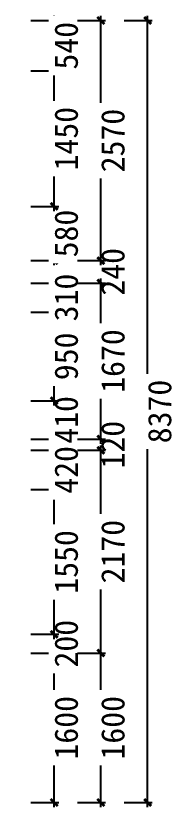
# Model space of a CAD drawing. Extents: x -74236 to 286982, y -14633 to 132816.
# Drawn here: x 80284 to 82007, y 105548 to 114018 of the extents above; entities that cross this region are included whole.
import ezdxf

# ---------------------------------------------------------------- set-up
doc = ezdxf.new("R2010")
doc.units = 0
doc.header["$LTSCALE"] = 10
doc.header["$MEASUREMENT"] = 0
doc.header["$PDSIZE"] = 5
doc.styles.add('宋体', font='')
doc.styles.get('宋体').set_extended_font_data('SimSun')
doc.dimstyles.new('1-50 顶面', dxfattribs={"dimscale": 50, "dimtxt": 2.8, "dimasz": 1.5, "dimexe": 1, "dimexo": 1, "dimgap": 0.1, "dimtad": 1, "dimdec": 0, "dimzin": 0, "dimdsep": 46, "dimtxsty": '宋体', "dimblk": 'ARCHTICK', "dimcen": 0, "dimdle": 1, "dimclrd": 8, "dimclre": 8, "dimclrt": 43, "dimadec": 0, "dimazin": 0, "dimtfac": 1, "dimtdec": 0, "dimtix": 1, "dimtmove": 1, "dimatfit": 0, "dimldrblk": 'BOXFILLED', "dimfxl": 5, "dimfxlon": 1, "dimtfill": 1, "dimtolj": 1, "dimtzin": 0, "dimlwd": -1, "dimlwe": -1, "dimarcsym": 1})

# ---------------------------------------------------------------- blocks, each defined once
blk = doc.blocks.new('_ArchTick')
at = {"color": 0, "linetype": 'ByBlock', "const_width": 0.4}
blk.add_lwpolyline([(-0.5, -0.5), (0.5, 0.5)], dxfattribs=at)
blk = doc.blocks.new('*D268')
at = {"color": 8, "transparency": 16777216}
for p, q in [((80693.5, 105548), (80693.5, 107248)), ((80443.5, 107198), (80743.5, 107198)), ((80443.5, 105598), (80743.5, 105598))]:
    blk.add_line(p, q, dxfattribs=at)
at = {"layer": 'Defpoints', "color": 0, "transparency": 16777216}
for p in [(80284, 107198), (80693.5, 107198), (80284, 105598)]:
    blk.add_point(p, dxfattribs=at)
at = {"color": 8, "transparency": 16777216, "xscale": 75, "yscale": 75, "zscale": 75}
for p, rotation in [((80693.5, 107198), 90), ((80693.5, 105598), 270)]:
    blk.add_blockref('_ArchTick', p, dxfattribs=dict(at, rotation=rotation))
at = {"color": 43, "transparency": 16777216, "insert": (80823.5, 106398), "char_height": 250, "attachment_point": 5, "rotation": 90, "style": '宋体', "bg_fill": 3, "box_fill_scale": 1.25, "bg_fill_color": 256, "bg_fill_true_color": 13158600, "bg_fill_transparency": 0}
blk.add_mtext('\\A1;1600', dxfattribs=at)
blk = doc.blocks.new('_BoxFilled')
at = {"color": 0, "linetype": 'ByBlock', "lineweight": -2}
blk.add_line((-0.5, 0), (-1, 0), dxfattribs=at)
at = {"color": 0, "linetype": 'ByBlock'}
blk.add_solid([(-0.5, 0.5), (0.5, 0.5), (-0.5, -0.5), (0.5, -0.5)], dxfattribs=at)
blk = doc.blocks.new('*D269')
at = {"color": 8, "transparency": 16777216}
for p, q in [((80693.5, 107398), (80693.5, 107473)), ((80443.5, 107398), (80743.5, 107398)), ((80693.5, 107198), (80693.5, 107398)), ((80443.5, 107198), (80743.5, 107198)), ((80693.5, 107198), (80693.5, 107123))]:
    blk.add_line(p, q, dxfattribs=at)
at = {"layer": 'Defpoints', "color": 0, "transparency": 16777216}
for p in [(80284, 107398), (80284, 107198)]:
    blk.add_point(p, dxfattribs=at)
at = {"color": 8, "transparency": 16777216, "xscale": 75, "yscale": 75, "zscale": 75}
for p, rotation in [((80693.5, 107398), 270), ((80693.5, 107198), 90)]:
    blk.add_blockref('_ArchTick', p, dxfattribs=dict(at, rotation=rotation))
at = {"color": 43, "transparency": 16777216, "insert": (80823.5, 107298), "char_height": 250, "attachment_point": 5, "rotation": 90, "style": '宋体', "bg_fill": 3, "box_fill_scale": 1.25, "bg_fill_color": 256, "bg_fill_true_color": 13158600, "bg_fill_transparency": 0}
blk.add_mtext('\\A1;200', dxfattribs=at)
at = {"layer": 'Defpoints', "color": 0, "transparency": 16777216}
blk.add_point((80693.5, 107398), dxfattribs=at)
blk = doc.blocks.new('*D270')
at = {"color": 8, "transparency": 16777216}
for p, q in [((80443.5, 108948), (80743.5, 108948)), ((80693.5, 107348), (80693.5, 108998)), ((80443.5, 107398), (80743.5, 107398))]:
    blk.add_line(p, q, dxfattribs=at)
at = {"layer": 'Defpoints', "color": 0, "transparency": 16777216}
for p in [(80284, 108948), (80693.5, 108948), (80284, 107398)]:
    blk.add_point(p, dxfattribs=at)
at = {"color": 8, "transparency": 16777216, "xscale": 75, "yscale": 75, "zscale": 75}
for p, rotation in [((80693.5, 108948), 90), ((80693.5, 107398), 270)]:
    blk.add_blockref('_ArchTick', p, dxfattribs=dict(at, rotation=rotation))
at = {"color": 43, "transparency": 16777216, "insert": (80823.5, 108173), "char_height": 250, "attachment_point": 5, "rotation": 90, "style": '宋体', "bg_fill": 3, "box_fill_scale": 1.25, "bg_fill_color": 256, "bg_fill_true_color": 13158600, "bg_fill_transparency": 0}
blk.add_mtext('\\A1;1550', dxfattribs=at)
blk = doc.blocks.new('*D271')
at = {"color": 8, "transparency": 16777216}
for p, q in [((80693.5, 109368), (80693.5, 109443)), ((80443.5, 109368), (80743.5, 109368)), ((80693.5, 108948), (80693.5, 109368)), ((80443.5, 108948), (80743.5, 108948)), ((80693.5, 108948), (80693.5, 108873))]:
    blk.add_line(p, q, dxfattribs=at)
at = {"layer": 'Defpoints', "color": 0, "transparency": 16777216}
for p in [(80284, 109368), (80284, 108948)]:
    blk.add_point(p, dxfattribs=at)
at = {"color": 8, "transparency": 16777216, "xscale": 75, "yscale": 75, "zscale": 75}
for p, rotation in [((80693.5, 109368), 270), ((80693.5, 108948), 90)]:
    blk.add_blockref('_ArchTick', p, dxfattribs=dict(at, rotation=rotation))
at = {"color": 43, "transparency": 16777216, "insert": (80823.5, 109158), "char_height": 250, "attachment_point": 5, "rotation": 90, "style": '宋体', "bg_fill": 3, "box_fill_scale": 1.25, "bg_fill_color": 256, "bg_fill_true_color": 13158600, "bg_fill_transparency": 0}
blk.add_mtext('\\A1;420', dxfattribs=at)
at = {"layer": 'Defpoints', "color": 0, "transparency": 16777216}
blk.add_point((80693.5, 109368), dxfattribs=at)
blk = doc.blocks.new('*D272')
at = {"color": 8, "transparency": 16777216}
for p, q in [((81192, 109488), (81192, 109563)), ((80942, 109488), (81242, 109488)), ((81192, 109368), (81192, 109488)), ((80942, 109368), (81242, 109368)), ((81192, 109368), (81192, 109293))]:
    blk.add_line(p, q, dxfattribs=at)
at = {"layer": 'Defpoints', "color": 0, "transparency": 16777216}
for p in [(80284, 109488), (80284, 109368)]:
    blk.add_point(p, dxfattribs=at)
at = {"color": 8, "transparency": 16777216, "xscale": 75, "yscale": 75, "zscale": 75}
for p, rotation in [((81192, 109488), 270), ((81192, 109368), 90)]:
    blk.add_blockref('_ArchTick', p, dxfattribs=dict(at, rotation=rotation))
at = {"color": 43, "transparency": 16777216, "insert": (81322, 109428), "char_height": 250, "attachment_point": 5, "rotation": 90, "style": '宋体', "bg_fill": 3, "box_fill_scale": 1.25, "bg_fill_color": 256, "bg_fill_true_color": 13158600, "bg_fill_transparency": 0}
blk.add_mtext('\\A1;120', dxfattribs=at)
at = {"layer": 'Defpoints', "color": 0, "transparency": 16777216}
blk.add_point((81192, 109488), dxfattribs=at)
blk = doc.blocks.new('*D273')
at = {"color": 8, "transparency": 16777216}
for p, q in [((80693.5, 109898), (80693.5, 109973)), ((80443.5, 109898), (80743.5, 109898)), ((80693.5, 109488), (80693.5, 109898)), ((80443.5, 109488), (80743.5, 109488)), ((80693.5, 109488), (80693.5, 109413))]:
    blk.add_line(p, q, dxfattribs=at)
at = {"layer": 'Defpoints', "color": 0, "transparency": 16777216}
for p in [(80284, 109898), (80284, 109488)]:
    blk.add_point(p, dxfattribs=at)
at = {"color": 8, "transparency": 16777216, "xscale": 75, "yscale": 75, "zscale": 75}
for p, rotation in [((80693.5, 109898), 270), ((80693.5, 109488), 90)]:
    blk.add_blockref('_ArchTick', p, dxfattribs=dict(at, rotation=rotation))
at = {"color": 43, "transparency": 16777216, "insert": (80823.5, 109693), "char_height": 250, "attachment_point": 5, "rotation": 90, "style": '宋体', "bg_fill": 3, "box_fill_scale": 1.25, "bg_fill_color": 256, "bg_fill_true_color": 13158600, "bg_fill_transparency": 0}
blk.add_mtext('\\A1;410', dxfattribs=at)
at = {"layer": 'Defpoints', "color": 0, "transparency": 16777216}
blk.add_point((80693.5, 109898), dxfattribs=at)
blk = doc.blocks.new('*D274')
at = {"color": 8, "transparency": 16777216}
for p, q in [((80693.5, 109848), (80693.5, 110898)), ((80443.5, 110848), (80743.5, 110848)), ((80443.5, 109898), (80743.5, 109898))]:
    blk.add_line(p, q, dxfattribs=at)
at = {"layer": 'Defpoints', "color": 0, "transparency": 16777216}
for p in [(80284, 110848), (80693.5, 110848), (80284, 109898)]:
    blk.add_point(p, dxfattribs=at)
at = {"color": 8, "transparency": 16777216, "xscale": 75, "yscale": 75, "zscale": 75}
for p, rotation in [((80693.5, 110848), 90), ((80693.5, 109898), 270)]:
    blk.add_blockref('_ArchTick', p, dxfattribs=dict(at, rotation=rotation))
at = {"color": 43, "transparency": 16777216, "insert": (80823.5, 110373), "char_height": 250, "attachment_point": 5, "rotation": 90, "style": '宋体', "bg_fill": 3, "box_fill_scale": 1.25, "bg_fill_color": 256, "bg_fill_true_color": 13158600, "bg_fill_transparency": 0}
blk.add_mtext('\\A1;950', dxfattribs=at)
blk = doc.blocks.new('*D275')
at = {"color": 8, "transparency": 16777216}
for p, q in [((80693.5, 111158), (80693.5, 111233)), ((80443.5, 111158), (80743.5, 111158)), ((80693.5, 110848), (80693.5, 111158)), ((80443.5, 110848), (80743.5, 110848)), ((80693.5, 110848), (80693.5, 110773))]:
    blk.add_line(p, q, dxfattribs=at)
at = {"layer": 'Defpoints', "color": 0, "transparency": 16777216}
for p in [(80284, 111158), (80284, 110848)]:
    blk.add_point(p, dxfattribs=at)
at = {"color": 8, "transparency": 16777216, "xscale": 75, "yscale": 75, "zscale": 75}
for p, rotation in [((80693.5, 111158), 270), ((80693.5, 110848), 90)]:
    blk.add_blockref('_ArchTick', p, dxfattribs=dict(at, rotation=rotation))
at = {"color": 43, "transparency": 16777216, "insert": (80823.5, 111003), "char_height": 250, "attachment_point": 5, "rotation": 90, "style": '宋体', "bg_fill": 3, "box_fill_scale": 1.25, "bg_fill_color": 256, "bg_fill_true_color": 13158600, "bg_fill_transparency": 0}
blk.add_mtext('\\A1;310', dxfattribs=at)
at = {"layer": 'Defpoints', "color": 0, "transparency": 16777216}
blk.add_point((80693.5, 111158), dxfattribs=at)
blk = doc.blocks.new('*D276')
at = {"color": 8, "transparency": 16777216}
for p, q in [((81192, 111398), (81192, 111473)), ((80942, 111398), (81242, 111398)), ((81192, 111158), (81192, 111398)), ((80942, 111158), (81242, 111158)), ((81192, 111158), (81192, 111083))]:
    blk.add_line(p, q, dxfattribs=at)
at = {"layer": 'Defpoints', "color": 0, "transparency": 16777216}
for p in [(80284, 111398), (80284, 111158)]:
    blk.add_point(p, dxfattribs=at)
at = {"color": 8, "transparency": 16777216, "xscale": 75, "yscale": 75, "zscale": 75}
for p, rotation in [((81192, 111398), 270), ((81192, 111158), 90)]:
    blk.add_blockref('_ArchTick', p, dxfattribs=dict(at, rotation=rotation))
at = {"color": 43, "transparency": 16777216, "insert": (81322, 111278), "char_height": 250, "attachment_point": 5, "rotation": 90, "style": '宋体', "bg_fill": 3, "box_fill_scale": 1.25, "bg_fill_color": 256, "bg_fill_true_color": 13158600, "bg_fill_transparency": 0}
blk.add_mtext('\\A1;240', dxfattribs=at)
at = {"layer": 'Defpoints', "color": 0, "transparency": 16777216}
blk.add_point((81192, 111398), dxfattribs=at)
blk = doc.blocks.new('*D277')
at = {"color": 8, "transparency": 16777216}
for p, q in [((80443.5, 111978), (80743.5, 111978)), ((80693.5, 111348), (80693.5, 112028)), ((80443.5, 111398), (80743.5, 111398))]:
    blk.add_line(p, q, dxfattribs=at)
at = {"layer": 'Defpoints', "color": 0, "transparency": 16777216}
for p in [(80284, 111978), (80284, 111398)]:
    blk.add_point(p, dxfattribs=at)
at = {"color": 8, "transparency": 16777216, "xscale": 75, "yscale": 75, "zscale": 75}
for p, rotation in [((80693.5, 111978), 90), ((80693.5, 111398), 270)]:
    blk.add_blockref('_ArchTick', p, dxfattribs=dict(at, rotation=rotation))
at = {"color": 43, "transparency": 16777216, "insert": (80823.5, 111688), "char_height": 250, "attachment_point": 5, "rotation": 90, "style": '宋体', "bg_fill": 3, "box_fill_scale": 1.25, "bg_fill_color": 256, "bg_fill_true_color": 13158600, "bg_fill_transparency": 0}
blk.add_mtext('\\A1;580', dxfattribs=at)
at = {"layer": 'Defpoints', "color": 0, "transparency": 16777216}
blk.add_point((80693.5, 111978), dxfattribs=at)
blk = doc.blocks.new('*D278')
at = {"color": 8, "transparency": 16777216}
for p, q in [((80443.5, 113428), (80743.5, 113428)), ((80693.5, 111928), (80693.5, 113478)), ((80443.5, 111978), (80743.5, 111978))]:
    blk.add_line(p, q, dxfattribs=at)
at = {"layer": 'Defpoints', "color": 0, "transparency": 16777216}
for p in [(80284, 113428), (80693.5, 113428), (80284, 111978)]:
    blk.add_point(p, dxfattribs=at)
at = {"color": 8, "transparency": 16777216, "xscale": 75, "yscale": 75, "zscale": 75}
for p, rotation in [((80693.5, 113428), 90), ((80693.5, 111978), 270)]:
    blk.add_blockref('_ArchTick', p, dxfattribs=dict(at, rotation=rotation))
at = {"color": 43, "transparency": 16777216, "insert": (80823.5, 112703), "char_height": 250, "attachment_point": 5, "rotation": 90, "style": '宋体', "bg_fill": 3, "box_fill_scale": 1.25, "bg_fill_color": 256, "bg_fill_true_color": 13158600, "bg_fill_transparency": 0}
blk.add_mtext('\\A1;1450', dxfattribs=at)
blk = doc.blocks.new('*D279')
at = {"color": 8, "transparency": 16777216}
for p, q in [((80693.5, 113378), (80693.5, 114018)), ((80443.5, 113968), (80743.5, 113968)), ((80443.5, 113428), (80743.5, 113428))]:
    blk.add_line(p, q, dxfattribs=at)
at = {"layer": 'Defpoints', "color": 0, "transparency": 16777216}
for p in [(80284, 113968), (80284, 113428)]:
    blk.add_point(p, dxfattribs=at)
at = {"color": 8, "transparency": 16777216, "xscale": 75, "yscale": 75, "zscale": 75}
for p, rotation in [((80693.5, 113968), 90), ((80693.5, 113428), 270)]:
    blk.add_blockref('_ArchTick', p, dxfattribs=dict(at, rotation=rotation))
at = {"color": 43, "transparency": 16777216, "insert": (80823.5, 113698), "char_height": 250, "attachment_point": 5, "rotation": 90, "style": '宋体', "bg_fill": 3, "box_fill_scale": 1.25, "bg_fill_color": 256, "bg_fill_true_color": 13158600, "bg_fill_transparency": 0}
blk.add_mtext('\\A1;540', dxfattribs=at)
at = {"layer": 'Defpoints', "color": 0, "transparency": 16777216}
blk.add_point((80693.5, 113968), dxfattribs=at)
blk = doc.blocks.new('*D296')
at = {"color": 8, "transparency": 16777216}
for p, q in [((81192, 105548), (81192, 107248)), ((80942, 107198), (81242, 107198)), ((80942, 105598), (81242, 105598))]:
    blk.add_line(p, q, dxfattribs=at)
at = {"layer": 'Defpoints', "color": 0, "transparency": 16777216}
for p in [(80284, 107198), (81192, 107198), (80284, 105598)]:
    blk.add_point(p, dxfattribs=at)
at = {"color": 8, "transparency": 16777216, "xscale": 75, "yscale": 75, "zscale": 75}
for p, rotation in [((81192, 107198), 90), ((81192, 105598), 270)]:
    blk.add_blockref('_ArchTick', p, dxfattribs=dict(at, rotation=rotation))
at = {"color": 43, "transparency": 16777216, "insert": (81322, 106398), "char_height": 250, "attachment_point": 5, "rotation": 90, "style": '宋体', "bg_fill": 3, "box_fill_scale": 1.25, "bg_fill_color": 256, "bg_fill_true_color": 13158600, "bg_fill_transparency": 0}
blk.add_mtext('\\A1;1600', dxfattribs=at)
blk = doc.blocks.new('*D297')
at = {"color": 8, "transparency": 16777216}
for p, q in [((80942, 109368), (81242, 109368)), ((81192, 107148), (81192, 109418)), ((80942, 107198), (81242, 107198))]:
    blk.add_line(p, q, dxfattribs=at)
at = {"layer": 'Defpoints', "color": 0, "transparency": 16777216}
for p in [(80284, 109368), (81192, 109368), (80284, 107198)]:
    blk.add_point(p, dxfattribs=at)
at = {"color": 8, "transparency": 16777216, "xscale": 75, "yscale": 75, "zscale": 75}
for p, rotation in [((81192, 109368), 90), ((81192, 107198), 270)]:
    blk.add_blockref('_ArchTick', p, dxfattribs=dict(at, rotation=rotation))
at = {"color": 43, "transparency": 16777216, "insert": (81322, 108283), "char_height": 250, "attachment_point": 5, "rotation": 90, "style": '宋体', "bg_fill": 3, "box_fill_scale": 1.25, "bg_fill_color": 256, "bg_fill_true_color": 13158600, "bg_fill_transparency": 0}
blk.add_mtext('\\A1;2170', dxfattribs=at)
blk = doc.blocks.new('*D298')
at = {"color": 8, "transparency": 16777216}
for p, q in [((80942, 111158), (81242, 111158)), ((81192, 109438), (81192, 111208)), ((80942, 109488), (81242, 109488))]:
    blk.add_line(p, q, dxfattribs=at)
at = {"layer": 'Defpoints', "color": 0, "transparency": 16777216}
for p in [(80284, 111158), (81192, 111158), (80284, 109488)]:
    blk.add_point(p, dxfattribs=at)
at = {"color": 8, "transparency": 16777216, "xscale": 75, "yscale": 75, "zscale": 75}
for p, rotation in [((81192, 111158), 90), ((81192, 109488), 270)]:
    blk.add_blockref('_ArchTick', p, dxfattribs=dict(at, rotation=rotation))
at = {"color": 43, "transparency": 16777216, "insert": (81322, 110323), "char_height": 250, "attachment_point": 5, "rotation": 90, "style": '宋体', "bg_fill": 3, "box_fill_scale": 1.25, "bg_fill_color": 256, "bg_fill_true_color": 13158600, "bg_fill_transparency": 0}
blk.add_mtext('\\A1;1670', dxfattribs=at)
blk = doc.blocks.new('*D299')
at = {"color": 8, "transparency": 16777216}
for p, q in [((81192, 111348), (81192, 114018)), ((80942, 113968), (81242, 113968)), ((80942, 111398), (81242, 111398))]:
    blk.add_line(p, q, dxfattribs=at)
at = {"layer": 'Defpoints', "color": 0, "transparency": 16777216}
for p in [(80284, 113968), (81192, 113968), (80284, 111398)]:
    blk.add_point(p, dxfattribs=at)
at = {"color": 8, "transparency": 16777216, "xscale": 75, "yscale": 75, "zscale": 75}
for p, rotation in [((81192, 113968), 90), ((81192, 111398), 270)]:
    blk.add_blockref('_ArchTick', p, dxfattribs=dict(at, rotation=rotation))
at = {"color": 43, "transparency": 16777216, "insert": (81322, 112683), "char_height": 250, "attachment_point": 5, "rotation": 90, "style": '宋体', "bg_fill": 3, "box_fill_scale": 1.25, "bg_fill_color": 256, "bg_fill_true_color": 13158600, "bg_fill_transparency": 0}
blk.add_mtext('\\A1;2570', dxfattribs=at)
blk = doc.blocks.new('*D300')
at = {"color": 8, "transparency": 16777216}
for p, q in [((81692, 105548), (81692, 114018)), ((81442, 113968), (81742, 113968)), ((81442, 105598), (81742, 105598))]:
    blk.add_line(p, q, dxfattribs=at)
at = {"layer": 'Defpoints', "color": 0, "transparency": 16777216}
for p in [(80284, 113968), (81692, 113968), (80284, 105598)]:
    blk.add_point(p, dxfattribs=at)
at = {"color": 8, "transparency": 16777216, "xscale": 75, "yscale": 75, "zscale": 75}
for p, rotation in [((81692, 113968), 90), ((81692, 105598), 270)]:
    blk.add_blockref('_ArchTick', p, dxfattribs=dict(at, rotation=rotation))
at = {"color": 43, "transparency": 16777216, "insert": (81822, 109783), "char_height": 250, "attachment_point": 5, "rotation": 90, "style": '宋体', "bg_fill": 3, "box_fill_scale": 1.25, "bg_fill_color": 256, "bg_fill_true_color": 13158600, "bg_fill_transparency": 0}
blk.add_mtext('\\A1;8370', dxfattribs=at)

msp = doc.modelspace()

# ---------------------------------------------------------------- dimensions: what is measured, and where the dimension line sits
at = {"color": 255}
dim = msp.add_linear_dim(base=(80693.5, 107198), p1=(80284, 105598), p2=(80284, 107198), angle=270, dimstyle='1-50 顶面', override={"dimtxt": 5, "dimtad": 2}, dxfattribs=at)
dim.commit()
dim.dimension.update_dxf_attribs({"geometry": '*D268', "text_midpoint": (80823.5, 106398)})

# ---------------------------------------------------------------- next in the draw order: dimensions: what is measured, and where the dimension line sits
dim = msp.add_linear_dim(base=(80693.5, 107398), p1=(80284, 107198), p2=(80284, 107398), angle=270, dimstyle='1-50 顶面', override={"dimtxt": 5, "dimtad": 2}, dxfattribs=at)
dim.commit()
dim.dimension.update_dxf_attribs({"geometry": '*D269', "text_midpoint": (80823.5, 107298)})

# ---------------------------------------------------------------- next in the draw order: dimensions: what is measured, and where the dimension line sits
for base, p1, p2, angle, picture, middle in [((80693.5, 108948), (80284, 107398), (80284, 108948), 270, '*D270', (80823.5, 108173)), ((81192, 107198), (80284, 105598), (80284, 107198), 90, '*D296', (81322, 106398))]:
    dim = msp.add_linear_dim(base=base, p1=p1, p2=p2, angle=angle, dimstyle='1-50 顶面', override={"dimtxt": 5, "dimtad": 2}, dxfattribs=at)
    dim.commit()
    dim.dimension.update_dxf_attribs({"geometry": picture, "text_midpoint": middle})

# ---------------------------------------------------------------- next in the draw order: dimensions: what is measured, and where the dimension line sits
dim = msp.add_linear_dim(base=(80693.5, 109368), p1=(80284, 108948), p2=(80284, 109368), angle=270, dimstyle='1-50 顶面', override={"dimtxt": 5, "dimtad": 2}, dxfattribs=at)
dim.commit()
dim.dimension.update_dxf_attribs({"geometry": '*D271', "text_midpoint": (80823.5, 109158)})

# ---------------------------------------------------------------- next in the draw order: dimensions: what is measured, and where the dimension line sits
dim = msp.add_linear_dim(base=(81192, 109488), p1=(80284, 109368), p2=(80284, 109488), angle=270, dimstyle='1-50 顶面', override={"dimtxt": 5, "dimtad": 2}, dxfattribs=at)
dim.commit()
dim.dimension.update_dxf_attribs({"geometry": '*D272', "text_midpoint": (81322, 109428)})

# ---------------------------------------------------------------- next in the draw order: dimensions: what is measured, and where the dimension line sits
dim = msp.add_linear_dim(base=(80693.5, 109898), p1=(80284, 109488), p2=(80284, 109898), angle=270, dimstyle='1-50 顶面', override={"dimtxt": 5, "dimtad": 2}, dxfattribs=at)
dim.commit()
dim.dimension.update_dxf_attribs({"geometry": '*D273', "text_midpoint": (80823.5, 109693)})

# ---------------------------------------------------------------- next in the draw order: dimensions: what is measured, and where the dimension line sits
for base, p1, p2, angle, picture, middle in [((80693.5, 110848), (80284, 109898), (80284, 110848), 270, '*D274', (80823.5, 110373)), ((81192, 109368), (80284, 107198), (80284, 109368), 90, '*D297', (81322, 108283))]:
    dim = msp.add_linear_dim(base=base, p1=p1, p2=p2, angle=angle, dimstyle='1-50 顶面', override={"dimtxt": 5, "dimtad": 2}, dxfattribs=at)
    dim.commit()
    dim.dimension.update_dxf_attribs({"geometry": picture, "text_midpoint": middle})

# ---------------------------------------------------------------- next in the draw order: dimensions: what is measured, and where the dimension line sits
dim = msp.add_linear_dim(base=(80693.5, 111158), p1=(80284, 110848), p2=(80284, 111158), angle=270, dimstyle='1-50 顶面', override={"dimtxt": 5, "dimtad": 2}, dxfattribs=at)
dim.commit()
dim.dimension.update_dxf_attribs({"geometry": '*D275', "text_midpoint": (80823.5, 111003)})

# ---------------------------------------------------------------- next in the draw order: dimensions: what is measured, and where the dimension line sits
dim = msp.add_linear_dim(base=(81192, 111398), p1=(80284, 111158), p2=(80284, 111398), angle=270, dimstyle='1-50 顶面', override={"dimtxt": 5, "dimtad": 2}, dxfattribs=at)
dim.commit()
dim.dimension.update_dxf_attribs({"geometry": '*D276', "text_midpoint": (81322, 111278)})

# ---------------------------------------------------------------- next in the draw order: dimensions: what is measured, and where the dimension line sits
for base, p1, p2, angle, picture, middle in [((80693.5, 111978), (80284, 111398), (80284, 111978), 270, '*D277', (80823.5, 111688)), ((81192, 111158), (80284, 109488), (80284, 111158), 90, '*D298', (81322, 110323))]:
    dim = msp.add_linear_dim(base=base, p1=p1, p2=p2, angle=angle, dimstyle='1-50 顶面', override={"dimtxt": 5, "dimtad": 2}, dxfattribs=at)
    dim.commit()
    dim.dimension.update_dxf_attribs({"geometry": picture, "text_midpoint": middle})

# ---------------------------------------------------------------- next in the draw order: dimensions: what is measured, and where the dimension line sits
dim = msp.add_linear_dim(base=(80693.5, 113428), p1=(80284, 111978), p2=(80284, 113428), angle=270, dimstyle='1-50 顶面', override={"dimtxt": 5, "dimtad": 2}, dxfattribs=at)
dim.commit()
dim.dimension.update_dxf_attribs({"geometry": '*D278', "text_midpoint": (80823.5, 112703)})

# ---------------------------------------------------------------- next in the draw order: dimensions: what is measured, and where the dimension line sits
dim = msp.add_linear_dim(base=(80693.5, 113968), p1=(80284, 113428), p2=(80284, 113968), angle=270, dimstyle='1-50 顶面', override={"dimtxt": 5, "dimtad": 2}, dxfattribs=at)
dim.commit()
dim.dimension.update_dxf_attribs({"geometry": '*D279', "text_midpoint": (80823.5, 113698)})

# ---------------------------------------------------------------- next in the draw order: dimensions: what is measured, and where the dimension line sits
dim = msp.add_linear_dim(base=(81192, 113968), p1=(80284, 111398), p2=(80284, 113968), angle=90, dimstyle='1-50 顶面', override={"dimtxt": 5, "dimtad": 2}, dxfattribs=at)
dim.commit()
dim.dimension.update_dxf_attribs({"geometry": '*D299', "text_midpoint": (81322, 112683)})

# ---------------------------------------------------------------- next in the draw order: dimensions: what is measured, and where the dimension line sits
dim = msp.add_linear_dim(base=(81692, 113968), p1=(80284, 105598), p2=(80284, 113968), angle=90, dimstyle='1-50 顶面', override={"dimtxt": 5, "dimtad": 2}, dxfattribs=at)
dim.commit()
dim.dimension.update_dxf_attribs({"geometry": '*D300', "text_midpoint": (81822, 109783)})

doc.saveas('drawing.dxf')
